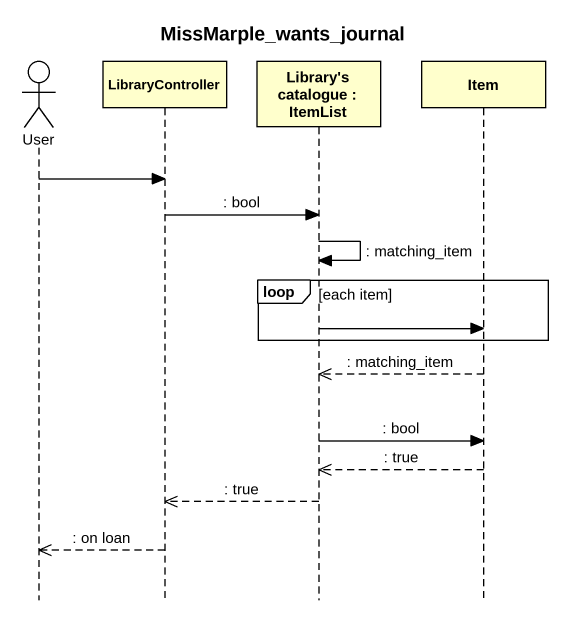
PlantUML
@startuml
title MissMarple_wants_journal
hide footbox
actor User
participant LibraryController
participant "Library's catalogue : ItemList" as Library_s_catalogue
participant Item

User -> LibraryController
LibraryController -> Library_s_catalogue : : bool
Library_s_catalogue -> Library_s_catalogue : : matching_item
loop each item
  Library_s_catalogue -> Item
end
Item -->> Library_s_catalogue : : matching_item
Library_s_catalogue -> Item : : bool
Item -->> Library_s_catalogue : : true
Library_s_catalogue -->> LibraryController : : true
LibraryController -->> User : : on loan
@enduml
